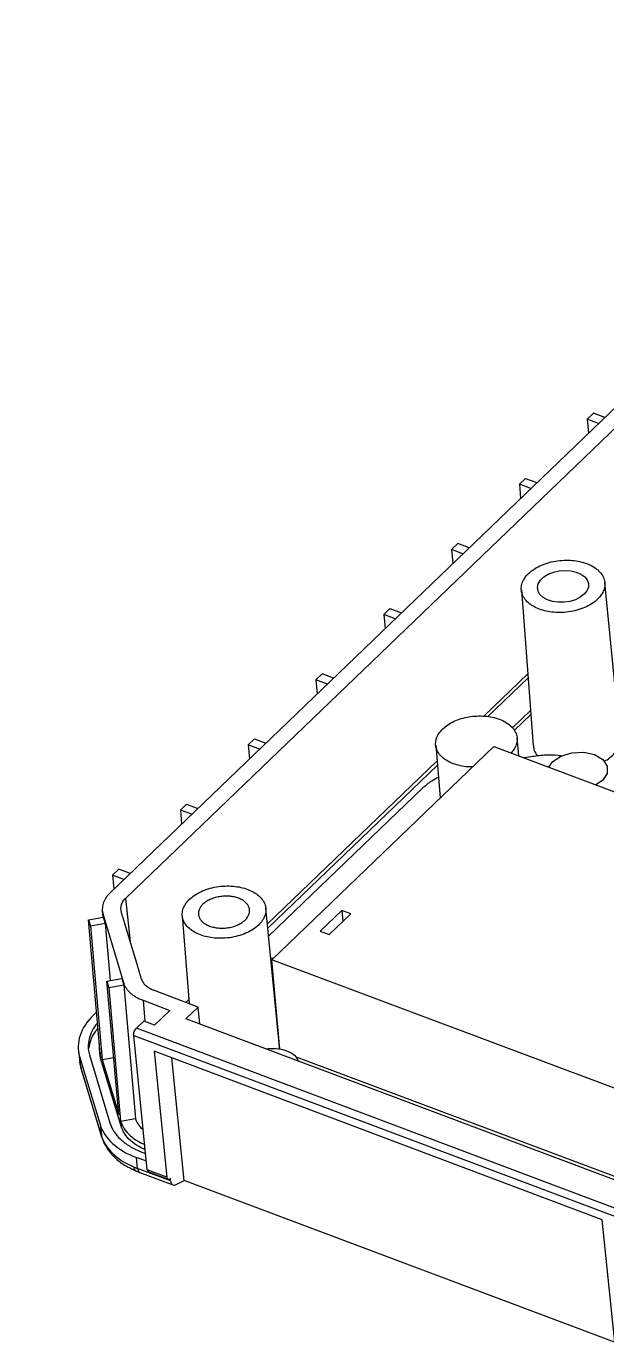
# Model space of a CAD drawing. Header units: inches. Extents: x 1127 to 4647, y 569 to 968.
# Drawn here: x 3707.5 to 3734.1, y 661.9 to 722.5 of the extents above; entities that cross this region are included whole.
import ezdxf

# ---------------------------------------------------------------- set-up
doc = ezdxf.new("R2010")
doc.units = ezdxf.units.IN
doc.styles.get("Standard").update_dxf_attribs({"font": 'txt', "bigfont": 'gbcbig.shx'})
doc.dimstyles.new('2.5', dxfattribs={"dimtxt": 2.5, "dimasz": 2, "dimexe": 0.18, "dimexo": 0.0625, "dimgap": 0.09, "dimtad": 0, "dimzin": 0, "dimdsep": 46, "dimtxsty": 'Standard', "dimcen": 2, "dimadec": 0, "dimazin": 0, "dimtfac": 1, "dimtofl": 0, "dimtmove": 0, "dimatfit": 3, "dimfxl": 1, "dimtolj": 1, "dimtzin": 0, "dimarcsym": 0})

# ---------------------------------------------------------------- blocks, each defined once
blk = doc.blocks.new('*D204')
at = {"color": 0, "lineweight": -2}
for p, q in [((3681.326, 782.479), (3711.13, 782.479)), ((3710.95, 780.479), (3710.95, 780.256)), ((3710.95, 770.687), (3710.95, 770.91)), ((3675.393, 768.687), (3711.13, 768.687)), ((4519.344, 752.718), (4519.344, 719.377)), ((4588.66, 752.718), (4588.66, 719.377)), ((4521.344, 719.557), (4548.912, 719.557)), ((4586.66, 719.557), (4559.092, 719.557))]:
    blk.add_line(p, q, dxfattribs=at)
at = {"color": 0}
for points in [[(3710.617, 780.479), (3711.284, 780.479), (3710.95, 782.479)], [(3710.617, 770.687), (3711.284, 770.687), (3710.95, 768.687)], [(4521.344, 719.89), (4521.344, 719.224), (4519.344, 719.557)], [(4586.66, 719.89), (4586.66, 719.224), (4588.66, 719.557)]]:
    blk.add_solid(points, dxfattribs=at)
at = {"layer": 'Defpoints', "color": 0}
for p in [(3681.263, 782.479), (3710.95, 782.479), (3675.33, 768.687), (4519.344, 752.78), (4588.66, 752.78), (4588.66, 719.557)]:
    blk.add_point(p, dxfattribs=at)
at = {"color": 0, "insert": (3710.95, 775.583), "char_height": 2.5, "attachment_point": 5, "rotation": 90}
blk.add_mtext('\\A1;13.79', dxfattribs=at)
at = {"color": 0, "insert": (4554.002, 719.557), "char_height": 2.5, "attachment_point": 5}
blk.add_mtext('\\A1;69.32', dxfattribs=at)
blk = doc.blocks.new('*D210')
at = {"color": 0, "lineweight": -2}
for p, q in [((3638.446, 838.66), (3637.462, 835.873)), ((3636.263, 830.479), (3636.263, 834.479)), ((3634.263, 832.479), (3638.263, 832.479)), ((4336.588, 744.866), (4336.588, 719.969)), ((4405.904, 744.866), (4405.904, 719.969)), ((4338.588, 720.149), (4366.156, 720.149)), ((4403.904, 720.149), (4376.336, 720.149))]:
    blk.add_line(p, q, dxfattribs=at)
at = {"color": 0}
for points in [[(3637.148, 835.984), (3637.776, 835.762), (3636.796, 833.987)], [(4338.588, 720.482), (4338.588, 719.815), (4336.588, 720.149)], [(4403.904, 720.482), (4403.904, 719.815), (4405.904, 720.149)]]:
    blk.add_solid(points, dxfattribs=at)
at = {"layer": 'Defpoints', "color": 0}
for p in [(3636.796, 833.987), (3635.73, 830.97), (4336.588, 744.929), (4405.904, 744.929), (4405.904, 720.149)]:
    blk.add_point(p, dxfattribs=at)
at = {"color": 0, "insert": (3640.072, 843.263), "char_height": 2.5, "attachment_point": 5, "rotation": 70.5473}
blk.add_mtext('\\A1;∅3.20', dxfattribs=at)
at = {"color": 0, "insert": (4371.246, 720.149), "char_height": 2.5, "attachment_point": 5}
blk.add_mtext('\\A1;69.32', dxfattribs=at)

msp = doc.modelspace()

# ---------------------------------------------------------------- linework, layer by layer
at = {"color": 7, "linetype": 'Continuous', "lineweight": 15}
for p, q in [((3744.145, 714.269), (3711.364, 682.74)), ((3712.063, 682.478), (3744.844, 714.007)), ((3733.509, 704.737), (3733.226, 704.465)), ((3733.748, 704.269), (3733.226, 704.465)), ((3733.226, 704.465), (3733.282, 703.821)), ((3734.03, 704.541), (3733.509, 704.737)), ((3730.116, 701.474), (3730.399, 701.746)), ((3730.638, 701.278), (3730.116, 701.474)), ((3730.116, 701.474), (3730.173, 700.831)), ((3730.399, 701.746), (3730.921, 701.55)), ((3727.29, 698.756), (3727.007, 698.484)), ((3727.529, 698.288), (3727.007, 698.484)), ((3727.007, 698.484), (3727.063, 697.84)), ((3727.811, 698.559), (3727.29, 698.756)), ((3734.735, 689.831), (3734.03, 696.965)), ((3730.205, 696.631), (3730.75, 689.482)), ((3723.898, 695.493), (3724.18, 695.765)), ((3724.18, 695.765), (3724.702, 695.569)), ((3724.419, 695.297), (3723.898, 695.493)), ((3723.898, 695.493), (3723.954, 694.849)), ((3721.071, 692.774), (3720.788, 692.503)), ((3721.593, 692.578), (3721.071, 692.774)), ((3721.31, 692.306), (3720.788, 692.503)), ((3720.788, 692.503), (3720.845, 691.859)), ((3730.514, 692.582), (3728.673, 690.811)), ((3717.679, 689.512), (3717.962, 689.784)), ((3717.962, 689.784), (3718.483, 689.588)), ((3730.084, 689.012), (3730.012, 689.831)), ((3718.201, 689.316), (3717.679, 689.512)), ((3717.679, 689.512), (3717.735, 688.868)), ((3718.766, 679.653), (3728.943, 689.441)), ((3726.277, 689.504), (3726.489, 687.081)), ((3728.943, 689.441), (3750.726, 681.249)), ((3726.357, 688.584), (3718.573, 681.098)), ((3730.636, 688.966), (3730.339, 688.916)), ((3733.924, 687.876), (3733.627, 687.679)), ((3718.61, 680.728), (3725.694, 687.541)), ((3714.569, 686.521), (3714.852, 686.793)), ((3714.852, 686.793), (3715.374, 686.597)), ((3715.091, 686.325), (3714.569, 686.521)), ((3714.569, 686.521), (3714.626, 685.878)), ((3711.743, 683.803), (3711.46, 683.531)), ((3712.264, 683.606), (3711.743, 683.803)), ((3711.982, 683.335), (3711.46, 683.531)), ((3711.46, 683.531), (3711.516, 682.887)), ((3710.989, 681.889), (3711.015, 681.599)), ((3719.111, 675.657), (3718.483, 682.012)), ((3720.98, 680.958), (3721.969, 681.909)), ((3722.38, 681.755), (3721.969, 681.909)), ((3721.969, 681.909), (3722.014, 681.402)), ((3710.355, 681.488), (3711.032, 681.602)), ((3710.891, 675.363), (3710.355, 681.488)), ((3710.355, 681.488), (3710.443, 681.197)), ((3711.12, 681.312), (3710.443, 681.197)), ((3711.022, 681.719), (3711.961, 678.599)), ((3711.022, 681.719), (3711.032, 681.602)), ((3711.032, 681.602), (3711.12, 681.312)), ((3711.12, 681.312), (3711.349, 678.694)), ((3712.613, 679.343), (3712.037, 681.257)), ((3714.658, 681.677), (3714.966, 677.636)), ((3721.391, 680.803), (3722.38, 681.755)), ((3710.443, 681.197), (3710.979, 675.072)), ((3720.98, 680.958), (3721.391, 680.803)), ((3719.127, 675.538), (3718.766, 679.653)), ((3739.356, 671.91), (3718.766, 679.653)), ((3711.203, 678.669), (3711.881, 678.784)), ((3711.203, 678.669), (3711.294, 678.368)), ((3711.74, 672.544), (3711.203, 678.669)), ((3711.971, 678.482), (3711.294, 678.368)), ((3711.294, 678.368), (3711.83, 672.243)), ((3711.881, 678.784), (3711.971, 678.482)), ((3711.961, 678.599), (3711.971, 678.482)), ((3711.971, 678.482), (3712.507, 672.357)), ((3715.384, 677.479), (3713.335, 678.249)), ((3718.864, 678.537), (3718.829, 678.514)), ((3712.855, 677.787), (3714.081, 677.326)), ((3710.583, 677.103), (3710.727, 677.241)), ((3714.081, 677.326), (3713.375, 676.646)), ((3714.819, 676.935), (3715.384, 677.479)), ((3715.464, 676.693), (3715.384, 677.479)), ((3718.946, 677.33), (3718.968, 677.345)), ((3712.551, 676.505), (3712.888, 676.829)), ((3734.897, 668.101), (3712.551, 676.505)), ((3713.375, 676.646), (3712.888, 676.829)), ((3734.547, 669.516), (3714.819, 676.935)), ((3712.427, 676.171), (3734.773, 667.767)), ((3713.052, 670.005), (3712.427, 676.171)), ((3709.892, 675.47), (3709.952, 674.963)), ((3709.947, 675.203), (3710.886, 672.083)), ((3710.007, 674.7), (3709.947, 675.203)), ((3710.401, 675.28), (3711.34, 672.16)), ((3710.845, 675.603), (3710.866, 675.369)), ((3710.912, 675.129), (3710.879, 675.37)), ((3710.891, 675.363), (3710.912, 675.129)), ((3710.979, 675.072), (3711.51, 675.162)), ((3733.915, 667.719), (3713.364, 675.447)), ((3713.364, 675.447), (3713.95, 669.667)), ((3719.833, 675.215), (3734.671, 669.635)), ((3709.97, 674.848), (3709.963, 674.964)), ((3709.986, 674.782), (3710.014, 674.675)), ((3710.946, 671.58), (3710.007, 674.7)), ((3710.007, 674.7), (3710.018, 674.648)), ((3710.018, 674.648), (3710.957, 671.528)), ((3711.851, 672.009), (3710.912, 675.129)), ((3710.979, 675.072), (3711.74, 672.544)), ((3714.741, 669.515), (3714.171, 675.144)), ((3711.83, 672.243), (3712.507, 672.357)), ((3711.83, 672.243), (3711.851, 672.009)), ((3710.886, 672.083), (3710.946, 671.58)), ((3710.966, 671.502), (3711.023, 671.343)), ((3712.609, 670.071), (3712.549, 670.572)), ((3713.013, 670.398), (3712.549, 670.572)), ((3712.728, 670.853), (3712.976, 670.76)), ((3712.534, 669.953), (3712.715, 669.881)), ((3714.122, 669.502), (3712.609, 670.071)), ((3712.715, 669.881), (3714.228, 669.312)), ((3713.95, 669.667), (3713.052, 670.005)), ((3713.105, 669.91), (3714.004, 669.572)), ((3714.108, 669.612), (3714.111, 669.614)), ((3714.122, 669.502), (3714.111, 669.614)), ((3714.348, 669.324), (3714.741, 669.515)), ((3734.485, 662.09), (3714.741, 669.515)), ((3734.501, 661.939), (3733.915, 667.719))]:
    msp.add_line(p, q, dxfattribs=at)
at = {"color": 8, "linetype": 'Continuous', "lineweight": 15}
for p, q in [((3730.499, 692.775), (3728.479, 690.832)), ((3729.799, 690.289), (3730.628, 691.085)), ((3730.642, 690.904), (3729.888, 690.18)), ((3726.34, 688.775), (3718.555, 681.287)), ((3712.274, 680.473), (3712.063, 682.478)), ((3712.855, 677.787), (3712.94, 676.809)), ((3714.952, 677.822), (3714.817, 677.692)), ((3710.957, 671.528), (3710.946, 671.58))]:
    msp.add_line(p, q, dxfattribs=at)
at = {"color": 7, "linetype": 'Continuous', "lineweight": 15, "flags": 128}
for points in [[(3733.084, 696.425), (3732.905, 696.288), (3732.683, 696.177), (3732.431, 696.1), (3732.162, 696.059), (3731.891, 696.058), (3731.632, 696.096), (3731.399, 696.172), (3731.205, 696.281), (3731.06, 696.417), (3730.972, 696.573), (3730.946, 696.741), (3730.983, 696.911), (3731.082, 697.075), (3731.236, 697.223), (3731.438, 697.348), (3731.676, 697.443), (3731.939, 697.502), (3732.211, 697.523), (3732.478, 697.505), (3732.725, 697.447), (3732.94, 697.355), (3733.111, 697.231), (3733.228, 697.084), (3733.285, 696.921), (3733.279, 696.751), (3733.211, 696.582), (3733.084, 696.425)], [(3731.466, 688.492), (3731.63, 688.738), (3732.019, 688.996), (3732.524, 689.148), (3733.067, 689.173), (3733.566, 689.066), (3733.945, 688.843), (3734.146, 688.538), (3734.138, 688.199), (3733.924, 687.876), (3733.924, 687.876)], [(3709.97, 674.848), (3709.983, 674.789), (3709.986, 674.782)], [(3710.966, 671.502), (3710.959, 671.522), (3710.957, 671.528)], [(3710.999, 671.431), (3711.011, 671.374), (3711.023, 671.343)], [(3714.122, 669.502), (3714.132, 669.446), (3714.147, 669.398), (3714.169, 669.359), (3714.197, 669.33), (3714.229, 669.312), (3714.266, 669.305), (3714.306, 669.309), (3714.348, 669.324)]]:
    msp.add_lwpolyline(points, dxfattribs=at)
at = {"color": 8, "linetype": 'Continuous', "lineweight": 15}
for centre, radius, start, end in [((3712.646, 670.149), 0.226, 181.02299, 240.52513), ((3712.822, 670.066), 0.214, 178.73548, 239.75862)]:
    msp.add_arc(centre, radius, start, end, dxfattribs=at)
at = {"color": 7, "linetype": 'Continuous', "lineweight": 15}
for centre, start_param, end_param in [((3713.873, 675.867), 2.484828, 3.270074), ((3714.812, 672.747), 3.270074, 4.05532)]:
    msp.add_ellipse(centre, major_axis=(3.986, 0.349), ratio=0.621561, start_param=start_param, end_param=end_param, dxfattribs=at)
for points, knots in [([(3730.54, 697.382), (3730.472, 697.316), (3730.353, 697.178), (3730.237, 696.952), (3730.19, 696.712), (3730.221, 696.468), (3730.332, 696.237), (3730.513, 696.036), (3730.748, 695.868), (3731.026, 695.738), (3731.343, 695.645), (3731.696, 695.591), (3732.076, 695.581), (3732.469, 695.622), (3732.848, 695.712), (3733.186, 695.843), (3733.474, 696.005), (3733.706, 696.191), (3733.883, 696.399), (3733.999, 696.625), (3734.047, 696.865), (3734.015, 697.109), (3733.904, 697.34), (3733.723, 697.541), (3733.489, 697.709), (3733.21, 697.839), (3732.894, 697.932), (3732.541, 697.986), (3732.161, 697.995), (3731.767, 697.955), (3731.389, 697.865), (3731.051, 697.734), (3730.763, 697.572), (3730.608, 697.448), (3730.54, 697.382)], [0, 0, 0, 0, 0.029997, 0.060005, 0.092161, 0.125, 0.157838, 0.189994, 0.219986, 0.25, 0.279992, 0.310005, 0.342161, 0.375, 0.407838, 0.439994, 0.469986, 0.5, 0.529992, 0.560005, 0.592161, 0.625, 0.657838, 0.689994, 0.719986, 0.75, 0.779992, 0.810005, 0.842161, 0.875, 0.907838, 0.939994, 0.969992, 1, 1, 1, 1]), ([(3726.603, 690.247), (3726.678, 690.312), (3726.829, 690.441), (3727.12, 690.599), (3727.447, 690.723), (3727.802, 690.805), (3728.17, 690.845), (3728.536, 690.839), (3728.888, 690.788), (3729.211, 690.694), (3729.493, 690.56), (3729.724, 690.392), (3729.893, 690.196), (3729.996, 689.981), (3730.027, 689.752), (3729.985, 689.522), (3729.888, 689.314), (3729.779, 689.194), (3729.733, 689.144)], [0, 0, 0, 0, 0.063557, 0.127115, 0.190672, 0.25423, 0.317787, 0.381344, 0.444902, 0.508459, 0.572017, 0.635574, 0.699131, 0.762689, 0.826246, 0.889803, 0.953361, 1, 1, 1, 1]), ([(3727.964, 688.5), (3727.894, 688.5), (3727.702, 688.499), (3727.401, 688.549), (3727.078, 688.641), (3726.795, 688.775), (3726.565, 688.943), (3726.396, 689.138), (3726.293, 689.354), (3726.262, 689.582), (3726.304, 689.813), (3726.412, 690.04), (3726.54, 690.178), (3726.603, 690.247)], [0, 0, 0, 0, 0.054363, 0.148927, 0.243491, 0.338054, 0.432618, 0.527182, 0.621745, 0.716309, 0.810873, 0.905436, 1, 1, 1, 1]), ([(3734.001, 688.757), (3734.047, 688.781), (3734.197, 688.86), (3734.396, 689.028), (3734.589, 689.252), (3734.704, 689.493), (3734.751, 689.69), (3734.731, 689.801), (3734.726, 689.831)], [0, 0, 0, 0, 0.090706, 0.298293, 0.5058799, 0.7134669, 0.9210539, 1, 1, 1, 1]), ([(3730.758, 689.484), (3730.763, 689.428), (3730.775, 689.292), (3730.85, 689.127), (3730.938, 689.031), (3730.965, 689.002)], [0, 0, 0, 0, 0.327594, 0.802133, 1, 1, 1, 1]), ([(3732.038, 689.002), (3731.983, 689.01), (3731.735, 689.05), (3731.255, 689.047), (3730.844, 688.993), (3730.636, 688.966)], [0, 0, 0, 0, 0.123675, 0.555168, 1, 1, 1, 1]), ([(3725.694, 687.541), (3725.819, 687.654), (3726.024, 687.839), (3726.299, 687.981), (3726.405, 688.036)], [0, 0, 0, 0, 0.615168, 1, 1, 1, 1]), ([(3714.993, 682.429), (3714.925, 682.363), (3714.806, 682.225), (3714.69, 681.999), (3714.643, 681.759), (3714.674, 681.515), (3714.785, 681.284), (3714.966, 681.083), (3715.201, 680.915), (3715.479, 680.785), (3715.796, 680.691), (3716.149, 680.638), (3716.529, 680.628), (3716.922, 680.669), (3717.301, 680.759), (3717.639, 680.89), (3717.927, 681.052), (3718.159, 681.238), (3718.336, 681.445), (3718.452, 681.672), (3718.5, 681.912), (3718.468, 682.156), (3718.357, 682.387), (3718.176, 682.588), (3717.942, 682.755), (3717.663, 682.885), (3717.347, 682.979), (3716.994, 683.033), (3716.614, 683.042), (3716.22, 683.002), (3715.841, 682.912), (3715.504, 682.781), (3715.216, 682.619), (3715.061, 682.495), (3714.993, 682.429)], [0, 0, 0, 0, 0.029997, 0.060005, 0.092161, 0.125, 0.157838, 0.189994, 0.219986, 0.25, 0.279992, 0.310005, 0.342161, 0.375, 0.407838, 0.439994, 0.469986, 0.5, 0.529992, 0.560005, 0.592161, 0.625, 0.657838, 0.689994, 0.719986, 0.75, 0.779992, 0.810005, 0.842161, 0.875, 0.907838, 0.939994, 0.969992, 1, 1, 1, 1]), ([(3711.364, 682.74), (3711.344, 682.721), (3711.305, 682.682), (3711.252, 682.622), (3711.203, 682.562), (3711.16, 682.5), (3711.121, 682.437), (3711.086, 682.373), (3711.057, 682.308), (3711.024, 682.221), (3710.996, 682.111), (3710.983, 681.979), (3710.99, 681.848), (3711.011, 681.762), (3711.022, 681.719)], [0, 0, 0, 0, 0.063042, 0.125632, 0.18792, 0.250058, 0.312199, 0.374497, 0.437104, 0.50017, 0.625075, 0.750095, 0.875028, 1, 1, 1, 1]), ([(3712.037, 681.257), (3712.023, 681.305), (3711.995, 681.401), (3711.959, 681.52), (3711.928, 681.615), (3711.904, 681.685), (3711.882, 681.757), (3711.844, 681.913), (3711.831, 682.078), (3711.89, 682.243), (3711.934, 682.324), (3711.99, 682.404), (3712.039, 682.453), (3712.063, 682.478)], [0, 0, 0, 0, 0.118511, 0.236225, 0.294292, 0.352359, 0.411276, 0.472501, 0.733695, 0.800057, 0.867164, 0.933685, 1, 1, 1, 1]), ([(3717.537, 681.472), (3717.495, 681.432), (3717.401, 681.356), (3717.224, 681.256), (3717.017, 681.176), (3716.786, 681.122), (3716.546, 681.097), (3716.313, 681.103), (3716.097, 681.135), (3715.903, 681.193), (3715.732, 681.272), (3715.589, 681.375), (3715.478, 681.498), (3715.411, 681.639), (3715.39, 681.788), (3715.42, 681.935), (3715.491, 682.074), (3715.6, 682.201), (3715.742, 682.315), (3715.919, 682.414), (3716.125, 682.495), (3716.356, 682.549), (3716.596, 682.574), (3716.829, 682.568), (3717.046, 682.535), (3717.239, 682.478), (3717.41, 682.398), (3717.554, 682.296), (3717.665, 682.172), (3717.732, 682.032), (3717.752, 681.883), (3717.722, 681.736), (3717.651, 681.597), (3717.579, 681.512), (3717.537, 681.472)], [0, 0, 0, 0, 0.029992, 0.060002, 0.092482, 0.125, 0.157481, 0.189998, 0.219981, 0.25, 0.279983, 0.310002, 0.342482, 0.375, 0.407481, 0.439998, 0.469981, 0.5, 0.529983, 0.560002, 0.592482, 0.625, 0.657481, 0.689998, 0.719981, 0.75, 0.779983, 0.810002, 0.842482, 0.875, 0.907481, 0.939998, 0.96999, 1, 1, 1, 1]), ([(3718.707, 679.748), (3718.74, 679.744), (3718.787, 679.739), (3718.819, 679.718), (3718.827, 679.712)], [0, 0, 0, 0, 0.72082, 1, 1, 1, 1]), ([(3713.335, 678.249), (3713.317, 678.256), (3713.281, 678.27), (3713.229, 678.294), (3713.18, 678.319), (3713.117, 678.356), (3713.045, 678.405), (3712.95, 678.489), (3712.857, 678.61), (3712.785, 678.76), (3712.745, 678.889), (3712.719, 678.985), (3712.694, 679.081), (3712.657, 679.2), (3712.628, 679.295), (3712.613, 679.343)], [0, 0, 0, 0, 0.0330922, 0.0661671, 0.0993209, 0.1326491, 0.1995132, 0.2659153, 0.3870142, 0.5276943, 0.6477746, 0.7058191, 0.7638636, 0.8815325, 1, 1, 1, 1]), ([(3711.961, 678.599), (3711.968, 678.578), (3711.982, 678.535), (3712.009, 678.473), (3712.04, 678.412), (3712.076, 678.353), (3712.118, 678.295), (3712.164, 678.238), (3712.215, 678.183), (3712.288, 678.113), (3712.391, 678.029), (3712.531, 677.938), (3712.684, 677.856), (3712.798, 677.81), (3712.855, 677.787)], [0, 0, 0, 0, 0.063015, 0.125581, 0.187847, 0.249966, 0.31209, 0.374374, 0.436969, 0.500026, 0.624945, 0.749988, 0.874973, 1, 1, 1, 1]), ([(3710.77, 676.754), (3710.72, 676.691), (3710.581, 676.514), (3710.424, 676.203), (3710.342, 675.861), (3710.336, 675.55), (3710.379, 675.371), (3710.401, 675.28)], [0, 0, 0, 0, 0.136036, 0.38082, 0.6327, 0.81492, 1, 1, 1, 1]), ([(3710.79, 676.52), (3710.741, 676.457), (3710.602, 676.28), (3710.44, 675.968), (3710.394, 675.719), (3710.37, 675.592)], [0, 0, 0, 0, 0.215008, 0.601896, 1, 1, 1, 1]), ([(3712.427, 676.171), (3712.422, 676.222), (3712.432, 676.288), (3712.478, 676.412), (3712.514, 676.469), (3712.551, 676.505)], [0, 0, 0, 0, 0.5, 0.5, 1, 1, 1, 1]), ([(3710.853, 675.8), (3710.848, 675.777), (3710.819, 675.63), (3710.858, 675.485), (3710.891, 675.363)], [0, 0, 0, 0, 0.1552825, 1, 1, 1, 1]), ([(3718.479, 675.559), (3718.632, 675.573), (3718.968, 675.604), (3719.449, 675.489), (3719.833, 675.279), (3719.933, 675.083), (3719.979, 674.994)], [0, 0, 0, 0, 0.2278, 0.5, 0.7722, 1, 1, 1, 1]), ([(3719.11, 675.541), (3719.112, 675.55), (3719.12, 675.589), (3719.11, 675.627), (3719.102, 675.658)], [0, 0, 0, 0, 0.211122, 1, 1, 1, 1]), ([(3709.97, 674.848), (3709.975, 674.824), (3709.986, 674.774), (3710, 674.725), (3710.007, 674.7)], [0, 0, 0, 0, 0.500103, 1, 1, 1, 1]), ([(3711.34, 672.16), (3711.381, 672.024), (3711.442, 671.894), (3711.605, 671.641), (3711.705, 671.523), (3711.881, 671.357), (3711.945, 671.304), (3712.08, 671.201), (3712.152, 671.151), (3712.381, 671.01), (3712.547, 670.926), (3712.728, 670.853)], [0, 0, 0, 0, 0.25, 0.25, 0.5, 0.5, 0.625, 0.625, 0.75, 0.75, 1, 1, 1, 1]), ([(3711.83, 672.243), (3711.878, 672.124), (3711.972, 671.887), (3712.257, 671.572), (3712.577, 671.325), (3712.834, 671.212), (3712.934, 671.168)], [0, 0, 0, 0, 0.274624, 0.549229, 0.823856, 1, 1, 1, 1]), ([(3712.507, 672.357), (3712.542, 672.274), (3712.61, 672.108), (3712.744, 671.94), (3712.849, 671.865), (3712.865, 671.854)], [0, 0, 0, 0, 0.458267, 0.916708, 1, 1, 1, 1]), ([(3712.958, 670.932), (3712.857, 670.977), (3712.598, 671.09), (3712.277, 671.338), (3711.992, 671.653), (3711.898, 671.89), (3711.851, 672.009)], [0, 0, 0, 0, 0.177835, 0.451898, 0.72594, 1, 1, 1, 1]), ([(3711.023, 671.343), (3711.08, 671.223), (3711.203, 670.965), (3711.51, 670.598), (3711.932, 670.243), (3712.306, 670.064), (3712.496, 669.973)], [0, 0, 0, 0, 0.209867, 0.450147, 0.720269, 1, 1, 1, 1]), ([(3713.052, 670.005), (3713.057, 669.982), (3713.066, 669.935), (3713.092, 669.919), (3713.106, 669.911)], [0, 0, 0, 0, 0.506395, 1, 1, 1, 1]), ([(3713.95, 669.667), (3713.955, 669.617), (3713.975, 669.582), (3714.034, 669.562), (3714.072, 669.576), (3714.108, 669.612)], [0, 0, 0, 0, 0.5, 0.5, 1, 1, 1, 1])]:
    msp.add_open_spline(points, degree=3, knots=knots, dxfattribs=at)
for points in [[(3710.946, 671.58), (3710.961, 671.53), (3710.979, 671.481), (3710.999, 671.431)], [(3710.999, 671.431), (3711.215, 670.892), (3711.721, 670.435), (3712.42, 670.145)], [(3712.42, 670.145), (3712.481, 670.12), (3712.544, 670.095), (3712.609, 670.071)]]:
    msp.add_open_spline(points, degree=3, dxfattribs=at)

# ---------------------------------------------------------------- dimensions: what is measured, and where the dimension line sits
dim = msp.add_linear_dim(base=(4405.904, 720.149), p1=(4336.588, 744.929), p2=(4405.904, 744.929), dimstyle='2.5')
dim.commit()
dim.dimension.update_dxf_attribs({"geometry": '*D210', "text_midpoint": (4371.246, 720.149)})
dim = msp.add_diameter_dim_2p(p1=(3635.73, 830.97), p2=(3636.796, 833.987), dimstyle='2.5')
dim.commit()
dim.dimension.update_dxf_attribs({"geometry": '*D210', "text_midpoint": (3640.072, 843.263), "dimtype": 163})
dim = msp.add_linear_dim(base=(4588.66, 719.557), p1=(4519.344, 752.78), p2=(4588.66, 752.78), dimstyle='2.5')
dim.commit()
dim.dimension.update_dxf_attribs({"geometry": '*D204', "text_midpoint": (4554.002, 719.557), "dimtype": 160})
dim = msp.add_linear_dim(base=(3710.95, 782.479), p1=(3675.33, 768.687), p2=(3681.263, 782.479), angle=90, dimstyle='2.5')
dim.commit()
dim.dimension.update_dxf_attribs({"geometry": '*D204', "text_midpoint": (3710.95, 775.583)})

doc.saveas('drawing.dxf')
